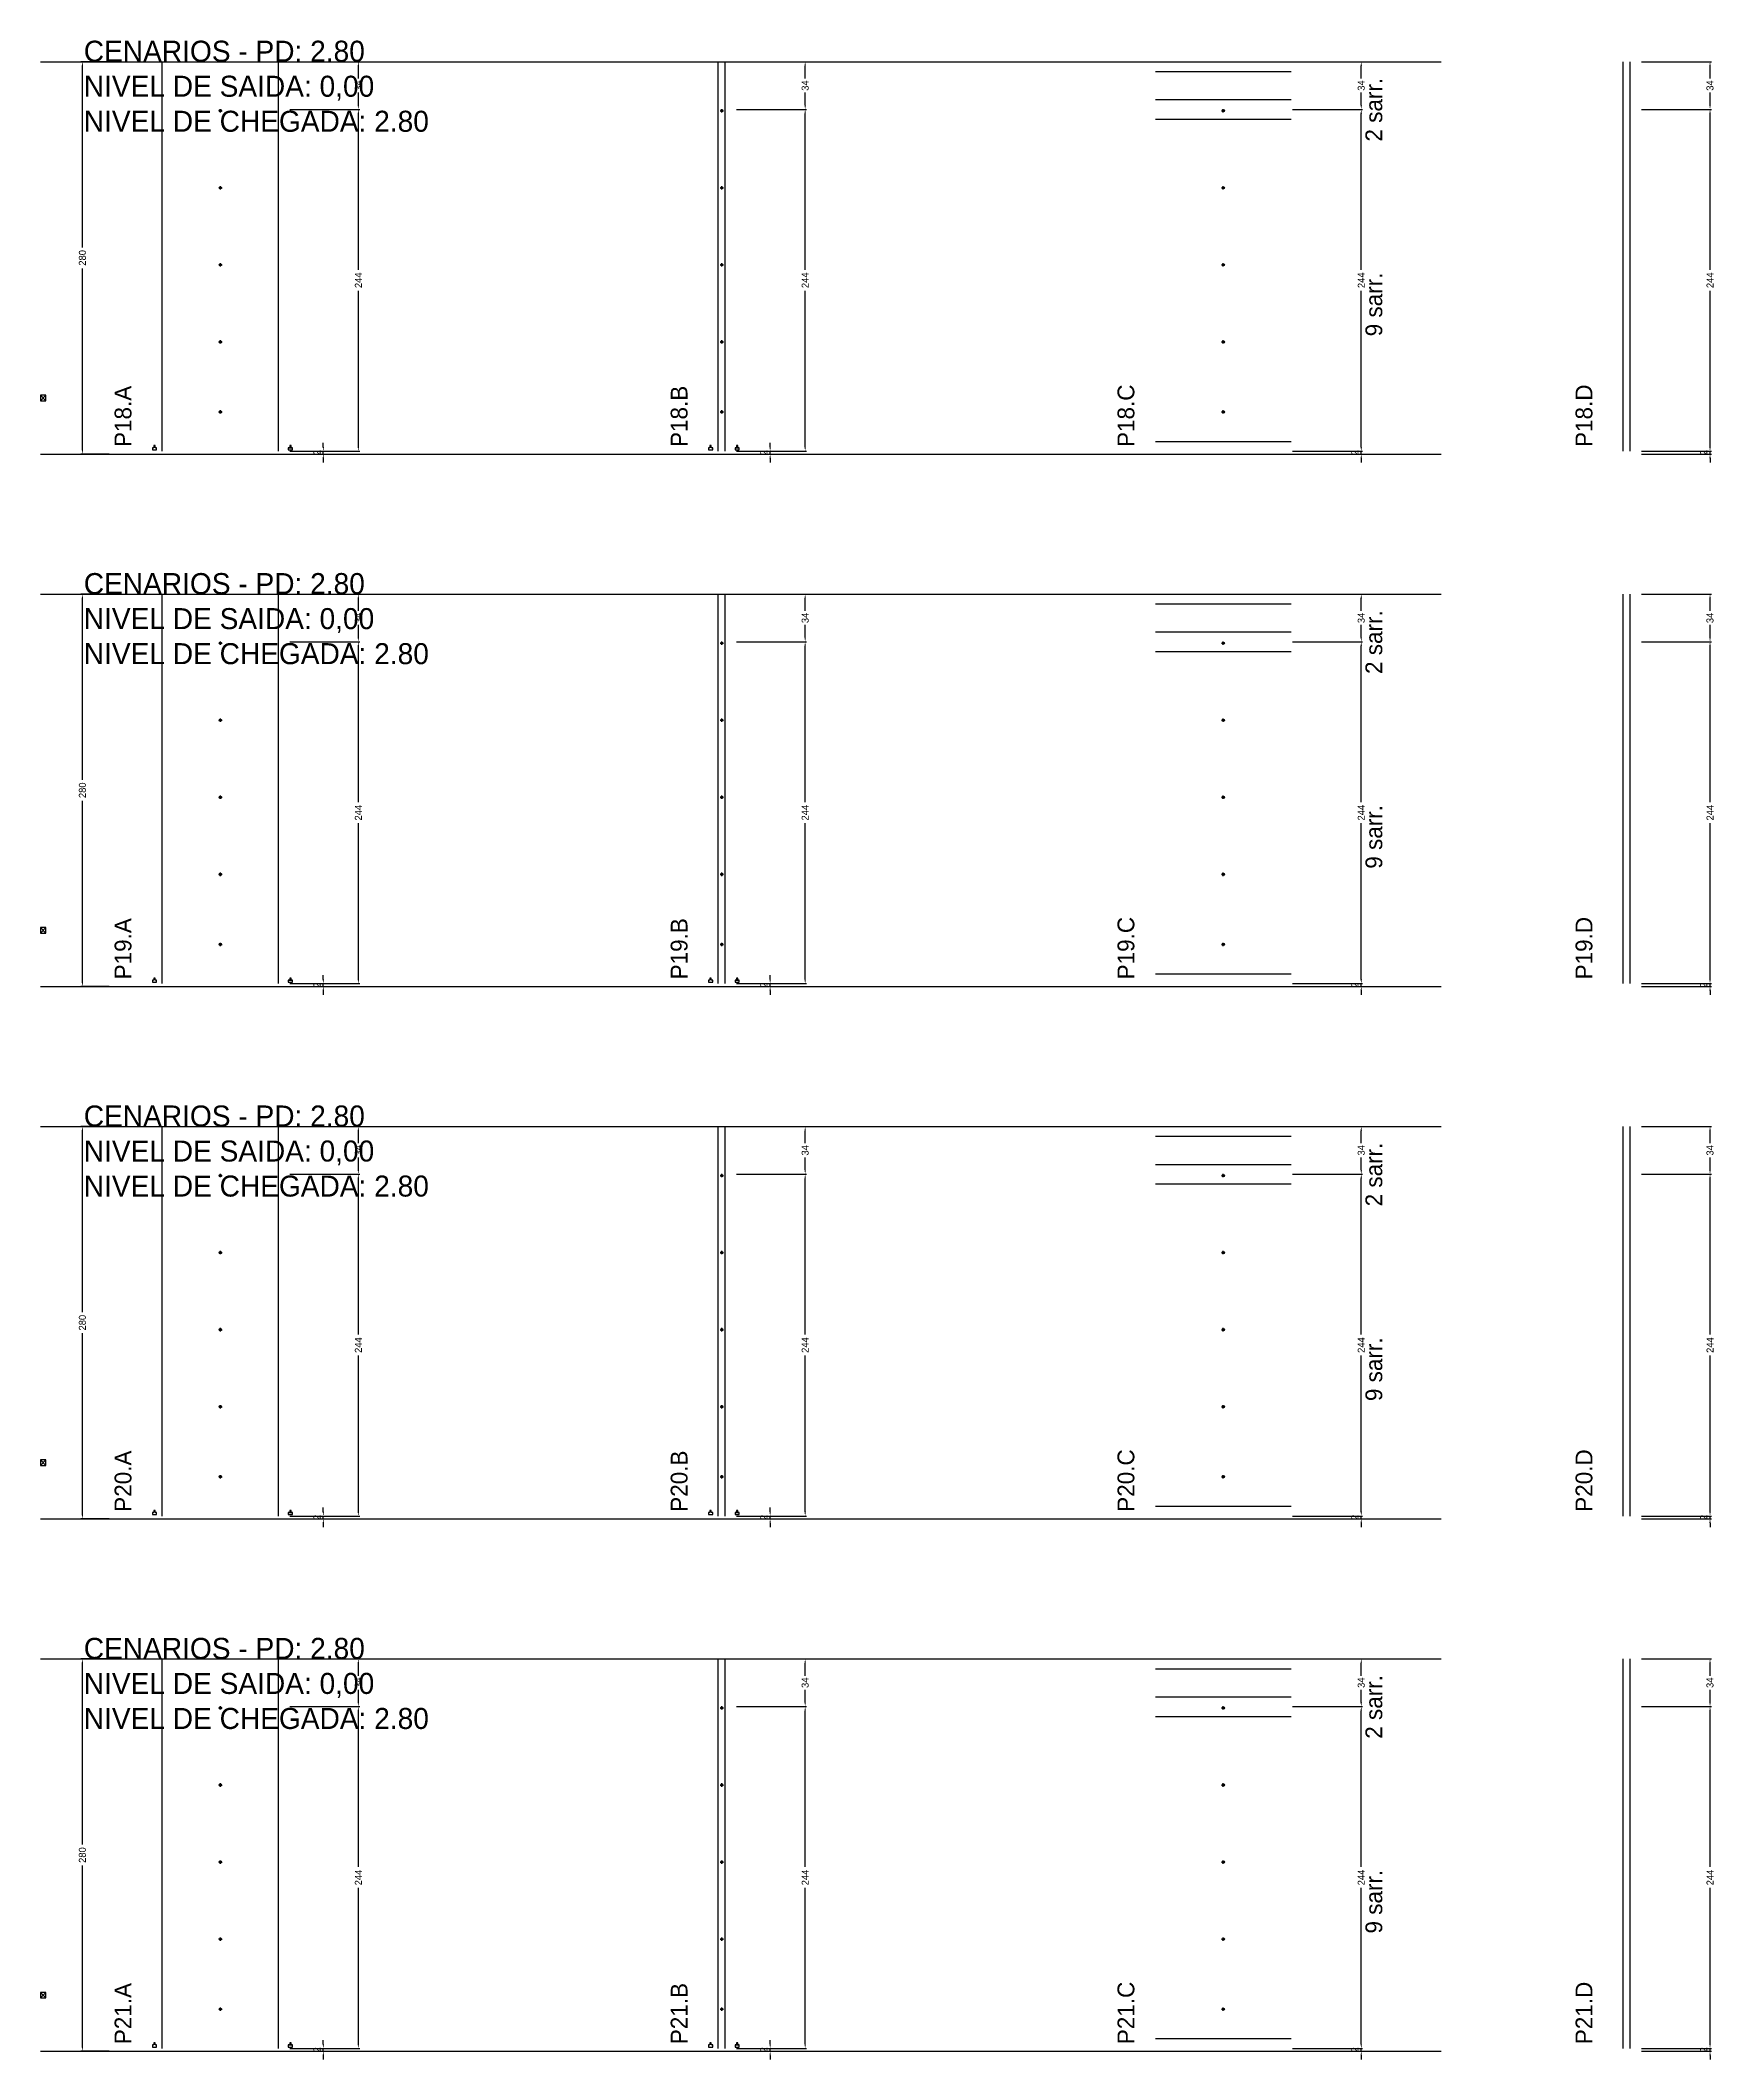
# Model space of a CAD drawing. Header units: centimetres. Extents: x -7000 to 4307, y -13306 to 295.
# Drawn here: x -7000 to -5805, y -7986 to -6545 of the extents above; entities that cross this region are included whole.
import ezdxf

# ---------------------------------------------------------------- set-up
doc = ezdxf.new("R2010")
doc.units = ezdxf.units.CM
doc.linetypes.add('DASHED', pattern=[2, -2])
for name, color, linetype in [('COTA', 241, 'Continuous'), ('COTAS FURACAO', 16, 'Continuous'), ('NOMENCLATURA', 7, 'Continuous'), ('Nível', 160, 'Continuous'), ('SARR_2.2x7', 40, 'Continuous')]:
    doc.layers.add(name, color=color, linetype=linetype)
doc.dimstyles.new('PAINEL-NOVA', dxfattribs={"dimtxt": 5, "dimasz": 3, "dimexe": 1, "dimexo": 1, "dimgap": 1, "dimtad": 1, "dimcen": 2.5, "dimazin": 3, "dimtfac": 1, "dimtmove": 0, "dimatfit": 3})

# ---------------------------------------------------------------- blocks, each defined once
blk = doc.blocks.new('_CLOSEDFILLED')
at = {"color": 0, "linetype": 'BYBLOCK'}
blk.add_solid([(-1, 0.16), (0, 0), (-1, -0.16)], dxfattribs=at)
blk = doc.blocks.new('*D579')
for p, q in [((-6951, -6560), (-6971, -6560)), ((-6970, -6692.5), (-6970, -6563)), ((-6970, -6837), (-6970, -6707.5)), ((-6951, -6840), (-6971, -6840))]:
    blk.add_line(p, q)
at = {"layer": 'Defpoints'}
for p in [(-6950, -6560), (-6970, -6840), (-6950, -6840)]:
    blk.add_point(p, dxfattribs=at)
at = {"layer": 'COTA', "xscale": 3, "yscale": 3}
for p, rotation in [((-6970, -6560), 90), ((-6970, -6840), 270)]:
    blk.add_blockref('_CLOSEDFILLED', p, dxfattribs=dict(at, rotation=rotation))
at = {"layer": 'COTA', "insert": (-6970, -6700), "char_height": 5, "attachment_point": 5, "rotation": 90}
blk.add_mtext('280', dxfattribs=at)
blk = doc.blocks.new('MULDURA')
at = {"layer": 'Paineis'}
for p, q in [((0, 0), (4, 4)), ((4, 0), (0, 4))]:
    blk.add_line(p, q, dxfattribs=at)
blk.add_lwpolyline([(0, 0), (4, 0), (4, 4), (0, 4)], close=True, dxfattribs=at)
blk = doc.blocks.new('*D581')
for p, q in [((-6822, -6594), (-6772, -6594)), ((-6773, -6708.5), (-6773, -6597)), ((-6773, -6835), (-6773, -6723.5)), ((-6822, -6838), (-6772, -6838))]:
    blk.add_line(p, q)
at = {"layer": 'Defpoints'}
for p in [(-6823, -6594), (-6823, -6838), (-6773, -6838)]:
    blk.add_point(p, dxfattribs=at)
at = {"layer": 'COTA', "xscale": 3, "yscale": 3}
for p, rotation in [((-6773, -6594), 90), ((-6773, -6838), 270)]:
    blk.add_blockref('_CLOSEDFILLED', p, dxfattribs=dict(at, rotation=rotation))
at = {"layer": 'COTA', "insert": (-6773, -6716), "char_height": 5, "attachment_point": 5, "rotation": 90}
blk.add_mtext('244', dxfattribs=at)
blk = doc.blocks.new('*D582')
for p, q in [((-6822, -6560), (-6772, -6560)), ((-6773, -6572), (-6773, -6563)), ((-6773, -6591), (-6773, -6582)), ((-6822, -6594), (-6772, -6594))]:
    blk.add_line(p, q)
at = {"layer": 'Defpoints'}
for p in [(-6823, -6560), (-6823, -6594), (-6773, -6594)]:
    blk.add_point(p, dxfattribs=at)
at = {"layer": 'COTA', "xscale": 3, "yscale": 3}
for p, rotation in [((-6773, -6560), 90), ((-6773, -6594), 270)]:
    blk.add_blockref('_CLOSEDFILLED', p, dxfattribs=dict(at, rotation=rotation))
at = {"layer": 'COTA', "insert": (-6773, -6577), "char_height": 5, "attachment_point": 5, "rotation": 90}
blk.add_mtext('34', dxfattribs=at)
blk = doc.blocks.new('SLIPTEE')
at = {"layer": 'Paineis'}
blk.add_lwpolyline([(0, 0), (3, 0), (3, 1.5), (2, 1.5), (2, 3), (1, 3), (1, 1.5), (0, 1.5)], close=True, dxfattribs=at)
blk = doc.blocks.new('SLIPTDD')
at = {"layer": 'Paineis'}
blk.add_line((0, 1.5), (3, 1.5), dxfattribs=at)
blk.add_lwpolyline([(0, 0), (3, 0), (3, 1.5), (2, 1.5), (2, 3), (1, 3), (1, 1.5), (0, 1.5)], close=True, dxfattribs=at)
blk = doc.blocks.new('furacao')
at = {"layer": 'COTAS FURACAO'}
for p, q in [((-1.2, 0), (1.2, 0)), ((0, -1.2), (0, 1.2))]:
    blk.add_line(p, q, dxfattribs=at)
blk.add_circle((0, 0), 0.8, dxfattribs=at)
blk = doc.blocks.new('*D584')
for p, q in [((-6503, -6594), (-6453, -6594)), ((-6454, -6708.5), (-6454, -6597)), ((-6454, -6835), (-6454, -6723.5)), ((-6503, -6838), (-6453, -6838))]:
    blk.add_line(p, q)
at = {"layer": 'Defpoints'}
for p in [(-6504, -6594), (-6504, -6838), (-6454, -6838)]:
    blk.add_point(p, dxfattribs=at)
at = {"layer": 'COTA', "xscale": 3, "yscale": 3}
for p, rotation in [((-6454, -6594), 90), ((-6454, -6838), 270)]:
    blk.add_blockref('_CLOSEDFILLED', p, dxfattribs=dict(at, rotation=rotation))
at = {"layer": 'COTA', "insert": (-6454, -6716), "char_height": 5, "attachment_point": 5, "rotation": 90}
blk.add_mtext('244', dxfattribs=at)
blk = doc.blocks.new('*D585')
for p, q in [((-6503, -6560), (-6453, -6560)), ((-6454, -6572), (-6454, -6563)), ((-6454, -6591), (-6454, -6582)), ((-6503, -6594), (-6453, -6594))]:
    blk.add_line(p, q)
at = {"layer": 'Defpoints'}
for p in [(-6504, -6560), (-6504, -6594), (-6454, -6594)]:
    blk.add_point(p, dxfattribs=at)
at = {"layer": 'COTA', "xscale": 3, "yscale": 3}
for p, rotation in [((-6454, -6560), 90), ((-6454, -6594), 270)]:
    blk.add_blockref('_CLOSEDFILLED', p, dxfattribs=dict(at, rotation=rotation))
at = {"layer": 'COTA', "insert": (-6454, -6577), "char_height": 5, "attachment_point": 5, "rotation": 90}
blk.add_mtext('34', dxfattribs=at)
blk = doc.blocks.new('*D587')
for p, q in [((-6106, -6594), (-6056, -6594)), ((-6057, -6708.5), (-6057, -6597)), ((-6057, -6835), (-6057, -6723.5)), ((-6106, -6838), (-6056, -6838))]:
    blk.add_line(p, q)
at = {"layer": 'Defpoints'}
for p in [(-6107, -6594), (-6107, -6838), (-6057, -6838)]:
    blk.add_point(p, dxfattribs=at)
at = {"layer": 'COTA', "xscale": 3, "yscale": 3}
for p, rotation in [((-6057, -6594), 90), ((-6057, -6838), 270)]:
    blk.add_blockref('_CLOSEDFILLED', p, dxfattribs=dict(at, rotation=rotation))
at = {"layer": 'COTA', "insert": (-6057, -6716), "char_height": 5, "attachment_point": 5, "rotation": 90}
blk.add_mtext('244', dxfattribs=at)
blk = doc.blocks.new('*D588')
for p, q in [((-6106, -6560), (-6056, -6560)), ((-6057, -6572), (-6057, -6563)), ((-6057, -6591), (-6057, -6582)), ((-6106, -6594), (-6056, -6594))]:
    blk.add_line(p, q)
at = {"layer": 'Defpoints'}
for p in [(-6107, -6560), (-6107, -6594), (-6057, -6594)]:
    blk.add_point(p, dxfattribs=at)
at = {"layer": 'COTA', "xscale": 3, "yscale": 3}
for p, rotation in [((-6057, -6560), 90), ((-6057, -6594), 270)]:
    blk.add_blockref('_CLOSEDFILLED', p, dxfattribs=dict(at, rotation=rotation))
at = {"layer": 'COTA', "insert": (-6057, -6577), "char_height": 5, "attachment_point": 5, "rotation": 90}
blk.add_mtext('34', dxfattribs=at)
blk = doc.blocks.new('*D590')
for p, q in [((-5857, -6594), (-5807, -6594)), ((-5808, -6708.5), (-5808, -6597)), ((-5808, -6835), (-5808, -6723.5)), ((-5857, -6838), (-5807, -6838))]:
    blk.add_line(p, q)
at = {"layer": 'Defpoints'}
for p in [(-5858, -6594), (-5858, -6838), (-5808, -6838)]:
    blk.add_point(p, dxfattribs=at)
at = {"layer": 'COTA', "xscale": 3, "yscale": 3}
for p, rotation in [((-5808, -6594), 90), ((-5808, -6838), 270)]:
    blk.add_blockref('_CLOSEDFILLED', p, dxfattribs=dict(at, rotation=rotation))
at = {"layer": 'COTA', "insert": (-5808, -6716), "char_height": 5, "attachment_point": 5, "rotation": 90}
blk.add_mtext('244', dxfattribs=at)
blk = doc.blocks.new('*D591')
for p, q in [((-5857, -6560), (-5807, -6560)), ((-5808, -6572), (-5808, -6563)), ((-5808, -6591), (-5808, -6582)), ((-5857, -6594), (-5807, -6594))]:
    blk.add_line(p, q)
at = {"layer": 'Defpoints'}
for p in [(-5858, -6560), (-5858, -6594), (-5808, -6594)]:
    blk.add_point(p, dxfattribs=at)
at = {"layer": 'COTA', "xscale": 3, "yscale": 3}
for p, rotation in [((-5808, -6560), 90), ((-5808, -6594), 270)]:
    blk.add_blockref('_CLOSEDFILLED', p, dxfattribs=dict(at, rotation=rotation))
at = {"layer": 'COTA', "insert": (-5808, -6577), "char_height": 5, "attachment_point": 5, "rotation": 90}
blk.add_mtext('34', dxfattribs=at)
blk = doc.blocks.new('*D613')
for p, q in [((-6951, -6940), (-6971, -6940)), ((-6970, -7072.5), (-6970, -6943)), ((-6970, -7217), (-6970, -7087.5)), ((-6951, -7220), (-6971, -7220))]:
    blk.add_line(p, q)
at = {"layer": 'Defpoints'}
for p in [(-6950, -6940), (-6970, -7220), (-6950, -7220)]:
    blk.add_point(p, dxfattribs=at)
at = {"layer": 'COTA', "xscale": 3, "yscale": 3}
for p, rotation in [((-6970, -6940), 90), ((-6970, -7220), 270)]:
    blk.add_blockref('_CLOSEDFILLED', p, dxfattribs=dict(at, rotation=rotation))
at = {"layer": 'COTA', "insert": (-6970, -7080), "char_height": 5, "attachment_point": 5, "rotation": 90}
blk.add_mtext('280', dxfattribs=at)
blk = doc.blocks.new('*D615')
for p, q in [((-6822, -6974), (-6772, -6974)), ((-6773, -7088.5), (-6773, -6977)), ((-6773, -7215), (-6773, -7103.5)), ((-6822, -7218), (-6772, -7218))]:
    blk.add_line(p, q)
at = {"layer": 'Defpoints'}
for p in [(-6823, -6974), (-6823, -7218), (-6773, -7218)]:
    blk.add_point(p, dxfattribs=at)
at = {"layer": 'COTA', "xscale": 3, "yscale": 3}
for p, rotation in [((-6773, -6974), 90), ((-6773, -7218), 270)]:
    blk.add_blockref('_CLOSEDFILLED', p, dxfattribs=dict(at, rotation=rotation))
at = {"layer": 'COTA', "insert": (-6773, -7096), "char_height": 5, "attachment_point": 5, "rotation": 90}
blk.add_mtext('244', dxfattribs=at)
blk = doc.blocks.new('*D616')
for p, q in [((-6822, -6940), (-6772, -6940)), ((-6773, -6952), (-6773, -6943)), ((-6822, -6974), (-6772, -6974)), ((-6773, -6971), (-6773, -6962))]:
    blk.add_line(p, q)
at = {"layer": 'Defpoints'}
for p in [(-6823, -6940), (-6823, -6974), (-6773, -6974)]:
    blk.add_point(p, dxfattribs=at)
at = {"layer": 'COTA', "xscale": 3, "yscale": 3}
for p, rotation in [((-6773, -6940), 90), ((-6773, -6974), 270)]:
    blk.add_blockref('_CLOSEDFILLED', p, dxfattribs=dict(at, rotation=rotation))
at = {"layer": 'COTA', "insert": (-6773, -6957), "char_height": 5, "attachment_point": 5, "rotation": 90}
blk.add_mtext('34', dxfattribs=at)
blk = doc.blocks.new('*D618')
for p, q in [((-6503, -6974), (-6453, -6974)), ((-6454, -7088.5), (-6454, -6977)), ((-6454, -7215), (-6454, -7103.5)), ((-6503, -7218), (-6453, -7218))]:
    blk.add_line(p, q)
at = {"layer": 'Defpoints'}
for p in [(-6504, -6974), (-6504, -7218), (-6454, -7218)]:
    blk.add_point(p, dxfattribs=at)
at = {"layer": 'COTA', "xscale": 3, "yscale": 3}
for p, rotation in [((-6454, -6974), 90), ((-6454, -7218), 270)]:
    blk.add_blockref('_CLOSEDFILLED', p, dxfattribs=dict(at, rotation=rotation))
at = {"layer": 'COTA', "insert": (-6454, -7096), "char_height": 5, "attachment_point": 5, "rotation": 90}
blk.add_mtext('244', dxfattribs=at)
blk = doc.blocks.new('*D619')
for p, q in [((-6503, -6940), (-6453, -6940)), ((-6454, -6952), (-6454, -6943)), ((-6503, -6974), (-6453, -6974)), ((-6454, -6971), (-6454, -6962))]:
    blk.add_line(p, q)
at = {"layer": 'Defpoints'}
for p in [(-6504, -6940), (-6504, -6974), (-6454, -6974)]:
    blk.add_point(p, dxfattribs=at)
at = {"layer": 'COTA', "xscale": 3, "yscale": 3}
for p, rotation in [((-6454, -6940), 90), ((-6454, -6974), 270)]:
    blk.add_blockref('_CLOSEDFILLED', p, dxfattribs=dict(at, rotation=rotation))
at = {"layer": 'COTA', "insert": (-6454, -6957), "char_height": 5, "attachment_point": 5, "rotation": 90}
blk.add_mtext('34', dxfattribs=at)
blk = doc.blocks.new('*D621')
for p, q in [((-6106, -6974), (-6056, -6974)), ((-6057, -7088.5), (-6057, -6977)), ((-6057, -7215), (-6057, -7103.5)), ((-6106, -7218), (-6056, -7218))]:
    blk.add_line(p, q)
at = {"layer": 'Defpoints'}
for p in [(-6107, -6974), (-6107, -7218), (-6057, -7218)]:
    blk.add_point(p, dxfattribs=at)
at = {"layer": 'COTA', "xscale": 3, "yscale": 3}
for p, rotation in [((-6057, -6974), 90), ((-6057, -7218), 270)]:
    blk.add_blockref('_CLOSEDFILLED', p, dxfattribs=dict(at, rotation=rotation))
at = {"layer": 'COTA', "insert": (-6057, -7096), "char_height": 5, "attachment_point": 5, "rotation": 90}
blk.add_mtext('244', dxfattribs=at)
blk = doc.blocks.new('*D622')
for p, q in [((-6106, -6940), (-6056, -6940)), ((-6057, -6952), (-6057, -6943)), ((-6106, -6974), (-6056, -6974)), ((-6057, -6971), (-6057, -6962))]:
    blk.add_line(p, q)
at = {"layer": 'Defpoints'}
for p in [(-6107, -6940), (-6107, -6974), (-6057, -6974)]:
    blk.add_point(p, dxfattribs=at)
at = {"layer": 'COTA', "xscale": 3, "yscale": 3}
for p, rotation in [((-6057, -6940), 90), ((-6057, -6974), 270)]:
    blk.add_blockref('_CLOSEDFILLED', p, dxfattribs=dict(at, rotation=rotation))
at = {"layer": 'COTA', "insert": (-6057, -6957), "char_height": 5, "attachment_point": 5, "rotation": 90}
blk.add_mtext('34', dxfattribs=at)
blk = doc.blocks.new('*D624')
for p, q in [((-5857, -6974), (-5807, -6974)), ((-5808, -7088.5), (-5808, -6977)), ((-5808, -7215), (-5808, -7103.5)), ((-5857, -7218), (-5807, -7218))]:
    blk.add_line(p, q)
at = {"layer": 'Defpoints'}
for p in [(-5858, -6974), (-5858, -7218), (-5808, -7218)]:
    blk.add_point(p, dxfattribs=at)
at = {"layer": 'COTA', "xscale": 3, "yscale": 3}
for p, rotation in [((-5808, -6974), 90), ((-5808, -7218), 270)]:
    blk.add_blockref('_CLOSEDFILLED', p, dxfattribs=dict(at, rotation=rotation))
at = {"layer": 'COTA', "insert": (-5808, -7096), "char_height": 5, "attachment_point": 5, "rotation": 90}
blk.add_mtext('244', dxfattribs=at)
blk = doc.blocks.new('*D625')
for p, q in [((-5857, -6940), (-5807, -6940)), ((-5808, -6952), (-5808, -6943)), ((-5857, -6974), (-5807, -6974)), ((-5808, -6971), (-5808, -6962))]:
    blk.add_line(p, q)
at = {"layer": 'Defpoints'}
for p in [(-5858, -6940), (-5858, -6974), (-5808, -6974)]:
    blk.add_point(p, dxfattribs=at)
at = {"layer": 'COTA', "xscale": 3, "yscale": 3}
for p, rotation in [((-5808, -6940), 90), ((-5808, -6974), 270)]:
    blk.add_blockref('_CLOSEDFILLED', p, dxfattribs=dict(at, rotation=rotation))
at = {"layer": 'COTA', "insert": (-5808, -6957), "char_height": 5, "attachment_point": 5, "rotation": 90}
blk.add_mtext('34', dxfattribs=at)
blk = doc.blocks.new('*D647')
for p, q in [((-6951, -7320), (-6971, -7320)), ((-6970, -7452.5), (-6970, -7323)), ((-6970, -7597), (-6970, -7467.5)), ((-6951, -7600), (-6971, -7600))]:
    blk.add_line(p, q)
at = {"layer": 'Defpoints'}
for p in [(-6950, -7320), (-6970, -7600), (-6950, -7600)]:
    blk.add_point(p, dxfattribs=at)
at = {"layer": 'COTA', "xscale": 3, "yscale": 3}
for p, rotation in [((-6970, -7320), 90), ((-6970, -7600), 270)]:
    blk.add_blockref('_CLOSEDFILLED', p, dxfattribs=dict(at, rotation=rotation))
at = {"layer": 'COTA', "insert": (-6970, -7460), "char_height": 5, "attachment_point": 5, "rotation": 90}
blk.add_mtext('280', dxfattribs=at)
blk = doc.blocks.new('*D649')
for p, q in [((-6822, -7354), (-6772, -7354)), ((-6773, -7468.5), (-6773, -7357)), ((-6773, -7595), (-6773, -7483.5)), ((-6822, -7598), (-6772, -7598))]:
    blk.add_line(p, q)
at = {"layer": 'Defpoints'}
for p in [(-6823, -7354), (-6823, -7598), (-6773, -7598)]:
    blk.add_point(p, dxfattribs=at)
at = {"layer": 'COTA', "xscale": 3, "yscale": 3}
for p, rotation in [((-6773, -7354), 90), ((-6773, -7598), 270)]:
    blk.add_blockref('_CLOSEDFILLED', p, dxfattribs=dict(at, rotation=rotation))
at = {"layer": 'COTA', "insert": (-6773, -7476), "char_height": 5, "attachment_point": 5, "rotation": 90}
blk.add_mtext('244', dxfattribs=at)
blk = doc.blocks.new('*D650')
for p, q in [((-6822, -7320), (-6772, -7320)), ((-6773, -7332), (-6773, -7323)), ((-6773, -7351), (-6773, -7342)), ((-6822, -7354), (-6772, -7354))]:
    blk.add_line(p, q)
at = {"layer": 'Defpoints'}
for p in [(-6823, -7320), (-6823, -7354), (-6773, -7354)]:
    blk.add_point(p, dxfattribs=at)
at = {"layer": 'COTA', "xscale": 3, "yscale": 3}
for p, rotation in [((-6773, -7320), 90), ((-6773, -7354), 270)]:
    blk.add_blockref('_CLOSEDFILLED', p, dxfattribs=dict(at, rotation=rotation))
at = {"layer": 'COTA', "insert": (-6773, -7337), "char_height": 5, "attachment_point": 5, "rotation": 90}
blk.add_mtext('34', dxfattribs=at)
blk = doc.blocks.new('*D652')
for p, q in [((-6503, -7354), (-6453, -7354)), ((-6454, -7468.5), (-6454, -7357)), ((-6454, -7595), (-6454, -7483.5)), ((-6503, -7598), (-6453, -7598))]:
    blk.add_line(p, q)
at = {"layer": 'Defpoints'}
for p in [(-6504, -7354), (-6504, -7598), (-6454, -7598)]:
    blk.add_point(p, dxfattribs=at)
at = {"layer": 'COTA', "xscale": 3, "yscale": 3}
for p, rotation in [((-6454, -7354), 90), ((-6454, -7598), 270)]:
    blk.add_blockref('_CLOSEDFILLED', p, dxfattribs=dict(at, rotation=rotation))
at = {"layer": 'COTA', "insert": (-6454, -7476), "char_height": 5, "attachment_point": 5, "rotation": 90}
blk.add_mtext('244', dxfattribs=at)
blk = doc.blocks.new('*D653')
for p, q in [((-6503, -7320), (-6453, -7320)), ((-6454, -7332), (-6454, -7323)), ((-6454, -7351), (-6454, -7342)), ((-6503, -7354), (-6453, -7354))]:
    blk.add_line(p, q)
at = {"layer": 'Defpoints'}
for p in [(-6504, -7320), (-6504, -7354), (-6454, -7354)]:
    blk.add_point(p, dxfattribs=at)
at = {"layer": 'COTA', "xscale": 3, "yscale": 3}
for p, rotation in [((-6454, -7320), 90), ((-6454, -7354), 270)]:
    blk.add_blockref('_CLOSEDFILLED', p, dxfattribs=dict(at, rotation=rotation))
at = {"layer": 'COTA', "insert": (-6454, -7337), "char_height": 5, "attachment_point": 5, "rotation": 90}
blk.add_mtext('34', dxfattribs=at)
blk = doc.blocks.new('*D655')
for p, q in [((-6106, -7354), (-6056, -7354)), ((-6057, -7468.5), (-6057, -7357)), ((-6057, -7595), (-6057, -7483.5)), ((-6106, -7598), (-6056, -7598))]:
    blk.add_line(p, q)
at = {"layer": 'Defpoints'}
for p in [(-6107, -7354), (-6107, -7598), (-6057, -7598)]:
    blk.add_point(p, dxfattribs=at)
at = {"layer": 'COTA', "xscale": 3, "yscale": 3}
for p, rotation in [((-6057, -7354), 90), ((-6057, -7598), 270)]:
    blk.add_blockref('_CLOSEDFILLED', p, dxfattribs=dict(at, rotation=rotation))
at = {"layer": 'COTA', "insert": (-6057, -7476), "char_height": 5, "attachment_point": 5, "rotation": 90}
blk.add_mtext('244', dxfattribs=at)
blk = doc.blocks.new('*D656')
for p, q in [((-6106, -7320), (-6056, -7320)), ((-6057, -7332), (-6057, -7323)), ((-6057, -7351), (-6057, -7342)), ((-6106, -7354), (-6056, -7354))]:
    blk.add_line(p, q)
at = {"layer": 'Defpoints'}
for p in [(-6107, -7320), (-6107, -7354), (-6057, -7354)]:
    blk.add_point(p, dxfattribs=at)
at = {"layer": 'COTA', "xscale": 3, "yscale": 3}
for p, rotation in [((-6057, -7320), 90), ((-6057, -7354), 270)]:
    blk.add_blockref('_CLOSEDFILLED', p, dxfattribs=dict(at, rotation=rotation))
at = {"layer": 'COTA', "insert": (-6057, -7337), "char_height": 5, "attachment_point": 5, "rotation": 90}
blk.add_mtext('34', dxfattribs=at)
blk = doc.blocks.new('*D658')
for p, q in [((-5857, -7354), (-5807, -7354)), ((-5808, -7468.5), (-5808, -7357)), ((-5808, -7595), (-5808, -7483.5)), ((-5857, -7598), (-5807, -7598))]:
    blk.add_line(p, q)
at = {"layer": 'Defpoints'}
for p in [(-5858, -7354), (-5858, -7598), (-5808, -7598)]:
    blk.add_point(p, dxfattribs=at)
at = {"layer": 'COTA', "xscale": 3, "yscale": 3}
for p, rotation in [((-5808, -7354), 90), ((-5808, -7598), 270)]:
    blk.add_blockref('_CLOSEDFILLED', p, dxfattribs=dict(at, rotation=rotation))
at = {"layer": 'COTA', "insert": (-5808, -7476), "char_height": 5, "attachment_point": 5, "rotation": 90}
blk.add_mtext('244', dxfattribs=at)
blk = doc.blocks.new('*D659')
for p, q in [((-5857, -7320), (-5807, -7320)), ((-5808, -7332), (-5808, -7323)), ((-5808, -7351), (-5808, -7342)), ((-5857, -7354), (-5807, -7354))]:
    blk.add_line(p, q)
at = {"layer": 'Defpoints'}
for p in [(-5858, -7320), (-5858, -7354), (-5808, -7354)]:
    blk.add_point(p, dxfattribs=at)
at = {"layer": 'COTA', "xscale": 3, "yscale": 3}
for p, rotation in [((-5808, -7320), 90), ((-5808, -7354), 270)]:
    blk.add_blockref('_CLOSEDFILLED', p, dxfattribs=dict(at, rotation=rotation))
at = {"layer": 'COTA', "insert": (-5808, -7337), "char_height": 5, "attachment_point": 5, "rotation": 90}
blk.add_mtext('34', dxfattribs=at)
blk = doc.blocks.new('*D681')
for p, q in [((-6951, -7700), (-6971, -7700)), ((-6970, -7832.5), (-6970, -7703)), ((-6970, -7977), (-6970, -7847.5)), ((-6951, -7980), (-6971, -7980))]:
    blk.add_line(p, q)
at = {"layer": 'Defpoints'}
for p in [(-6950, -7700), (-6970, -7980), (-6950, -7980)]:
    blk.add_point(p, dxfattribs=at)
at = {"layer": 'COTA', "xscale": 3, "yscale": 3}
for p, rotation in [((-6970, -7700), 90), ((-6970, -7980), 270)]:
    blk.add_blockref('_CLOSEDFILLED', p, dxfattribs=dict(at, rotation=rotation))
at = {"layer": 'COTA', "insert": (-6970, -7840), "char_height": 5, "attachment_point": 5, "rotation": 90}
blk.add_mtext('280', dxfattribs=at)
blk = doc.blocks.new('*D683')
for p, q in [((-6822, -7734), (-6772, -7734)), ((-6773, -7848.5), (-6773, -7737)), ((-6773, -7975), (-6773, -7863.5)), ((-6822, -7978), (-6772, -7978))]:
    blk.add_line(p, q)
at = {"layer": 'Defpoints'}
for p in [(-6823, -7734), (-6823, -7978), (-6773, -7978)]:
    blk.add_point(p, dxfattribs=at)
at = {"layer": 'COTA', "xscale": 3, "yscale": 3}
for p, rotation in [((-6773, -7734), 90), ((-6773, -7978), 270)]:
    blk.add_blockref('_CLOSEDFILLED', p, dxfattribs=dict(at, rotation=rotation))
at = {"layer": 'COTA', "insert": (-6773, -7856), "char_height": 5, "attachment_point": 5, "rotation": 90}
blk.add_mtext('244', dxfattribs=at)
blk = doc.blocks.new('*D684')
for p, q in [((-6822, -7700), (-6772, -7700)), ((-6773, -7712), (-6773, -7703)), ((-6773, -7731), (-6773, -7722)), ((-6822, -7734), (-6772, -7734))]:
    blk.add_line(p, q)
at = {"layer": 'Defpoints'}
for p in [(-6823, -7700), (-6823, -7734), (-6773, -7734)]:
    blk.add_point(p, dxfattribs=at)
at = {"layer": 'COTA', "xscale": 3, "yscale": 3}
for p, rotation in [((-6773, -7700), 90), ((-6773, -7734), 270)]:
    blk.add_blockref('_CLOSEDFILLED', p, dxfattribs=dict(at, rotation=rotation))
at = {"layer": 'COTA', "insert": (-6773, -7717), "char_height": 5, "attachment_point": 5, "rotation": 90}
blk.add_mtext('34', dxfattribs=at)
blk = doc.blocks.new('*D686')
for p, q in [((-6503, -7734), (-6453, -7734)), ((-6454, -7848.5), (-6454, -7737)), ((-6454, -7975), (-6454, -7863.5)), ((-6503, -7978), (-6453, -7978))]:
    blk.add_line(p, q)
at = {"layer": 'Defpoints'}
for p in [(-6504, -7734), (-6504, -7978), (-6454, -7978)]:
    blk.add_point(p, dxfattribs=at)
at = {"layer": 'COTA', "xscale": 3, "yscale": 3}
for p, rotation in [((-6454, -7734), 90), ((-6454, -7978), 270)]:
    blk.add_blockref('_CLOSEDFILLED', p, dxfattribs=dict(at, rotation=rotation))
at = {"layer": 'COTA', "insert": (-6454, -7856), "char_height": 5, "attachment_point": 5, "rotation": 90}
blk.add_mtext('244', dxfattribs=at)
blk = doc.blocks.new('*D687')
for p, q in [((-6503, -7700), (-6453, -7700)), ((-6454, -7712), (-6454, -7703)), ((-6454, -7731), (-6454, -7722)), ((-6503, -7734), (-6453, -7734))]:
    blk.add_line(p, q)
at = {"layer": 'Defpoints'}
for p in [(-6504, -7700), (-6504, -7734), (-6454, -7734)]:
    blk.add_point(p, dxfattribs=at)
at = {"layer": 'COTA', "xscale": 3, "yscale": 3}
for p, rotation in [((-6454, -7700), 90), ((-6454, -7734), 270)]:
    blk.add_blockref('_CLOSEDFILLED', p, dxfattribs=dict(at, rotation=rotation))
at = {"layer": 'COTA', "insert": (-6454, -7717), "char_height": 5, "attachment_point": 5, "rotation": 90}
blk.add_mtext('34', dxfattribs=at)
blk = doc.blocks.new('*D689')
for p, q in [((-6106, -7734), (-6056, -7734)), ((-6057, -7848.5), (-6057, -7737)), ((-6057, -7975), (-6057, -7863.5)), ((-6106, -7978), (-6056, -7978))]:
    blk.add_line(p, q)
at = {"layer": 'Defpoints'}
for p in [(-6107, -7734), (-6107, -7978), (-6057, -7978)]:
    blk.add_point(p, dxfattribs=at)
at = {"layer": 'COTA', "xscale": 3, "yscale": 3}
for p, rotation in [((-6057, -7734), 90), ((-6057, -7978), 270)]:
    blk.add_blockref('_CLOSEDFILLED', p, dxfattribs=dict(at, rotation=rotation))
at = {"layer": 'COTA', "insert": (-6057, -7856), "char_height": 5, "attachment_point": 5, "rotation": 90}
blk.add_mtext('244', dxfattribs=at)
blk = doc.blocks.new('*D690')
for p, q in [((-6106, -7700), (-6056, -7700)), ((-6057, -7712), (-6057, -7703)), ((-6057, -7731), (-6057, -7722)), ((-6106, -7734), (-6056, -7734))]:
    blk.add_line(p, q)
at = {"layer": 'Defpoints'}
for p in [(-6107, -7700), (-6107, -7734), (-6057, -7734)]:
    blk.add_point(p, dxfattribs=at)
at = {"layer": 'COTA', "xscale": 3, "yscale": 3}
for p, rotation in [((-6057, -7700), 90), ((-6057, -7734), 270)]:
    blk.add_blockref('_CLOSEDFILLED', p, dxfattribs=dict(at, rotation=rotation))
at = {"layer": 'COTA', "insert": (-6057, -7717), "char_height": 5, "attachment_point": 5, "rotation": 90}
blk.add_mtext('34', dxfattribs=at)
blk = doc.blocks.new('*D692')
for p, q in [((-5857, -7734), (-5807, -7734)), ((-5808, -7848.5), (-5808, -7737)), ((-5808, -7975), (-5808, -7863.5)), ((-5857, -7978), (-5807, -7978))]:
    blk.add_line(p, q)
at = {"layer": 'Defpoints'}
for p in [(-5858, -7734), (-5858, -7978), (-5808, -7978)]:
    blk.add_point(p, dxfattribs=at)
at = {"layer": 'COTA', "xscale": 3, "yscale": 3}
for p, rotation in [((-5808, -7734), 90), ((-5808, -7978), 270)]:
    blk.add_blockref('_CLOSEDFILLED', p, dxfattribs=dict(at, rotation=rotation))
at = {"layer": 'COTA', "insert": (-5808, -7856), "char_height": 5, "attachment_point": 5, "rotation": 90}
blk.add_mtext('244', dxfattribs=at)
blk = doc.blocks.new('*D693')
for p, q in [((-5857, -7700), (-5807, -7700)), ((-5808, -7712), (-5808, -7703)), ((-5808, -7731), (-5808, -7722)), ((-5857, -7734), (-5807, -7734))]:
    blk.add_line(p, q)
at = {"layer": 'Defpoints'}
for p in [(-5858, -7700), (-5858, -7734), (-5808, -7734)]:
    blk.add_point(p, dxfattribs=at)
at = {"layer": 'COTA', "xscale": 3, "yscale": 3}
for p, rotation in [((-5808, -7700), 90), ((-5808, -7734), 270)]:
    blk.add_blockref('_CLOSEDFILLED', p, dxfattribs=dict(at, rotation=rotation))
at = {"layer": 'COTA', "insert": (-5808, -7717), "char_height": 5, "attachment_point": 5, "rotation": 90}
blk.add_mtext('34', dxfattribs=at)

msp = doc.modelspace()

# ---------------------------------------------------------------- linework, layer by layer
at = {"layer": 'Nível', "linetype": 'DASHED'}
for points in [[(-7000, -6560), (-6000, -6560)], [(-7000, -6840), (-6000, -6840)], [(-7000, -6940), (-6000, -6940)], [(-7000, -7220), (-6000, -7220)], [(-7000, -7320), (-6000, -7320)], [(-7000, -7600), (-6000, -7600)], [(-7000, -7700), (-6000, -7700)], [(-7000, -7980), (-6000, -7980)]]:
    msp.add_lwpolyline(points, dxfattribs=at)
at = {"layer": 'SARR_2.2x7'}
for points in [[(-6913, -6594), (-6913, -6560)], [(-6830, -6594), (-6830, -6560)], [(-6516, -6594), (-6516, -6560)], [(-6511, -6594), (-6511, -6560)], [(-6204, -6567), (-6107, -6567)], [(-5870, -6594), (-5870, -6560)], [(-5865, -6594), (-5865, -6560)], [(-6204, -6587), (-6107, -6587)], [(-6204, -6601), (-6107, -6601)], [(-6204, -6831), (-6107, -6831)], [(-6913, -6974), (-6913, -6940)], [(-6830, -6974), (-6830, -6940)], [(-6516, -6974), (-6516, -6940)], [(-6511, -6974), (-6511, -6940)], [(-5870, -6974), (-5870, -6940)], [(-5865, -6974), (-5865, -6940)], [(-6204, -6947), (-6107, -6947)], [(-6204, -6967), (-6107, -6967)], [(-6204, -6981), (-6107, -6981)], [(-6204, -7211), (-6107, -7211)], [(-6913, -7354), (-6913, -7320)], [(-6830, -7354), (-6830, -7320)], [(-6516, -7354), (-6516, -7320)], [(-6511, -7354), (-6511, -7320)], [(-5870, -7354), (-5870, -7320)], [(-5865, -7354), (-5865, -7320)], [(-6204, -7327), (-6107, -7327)], [(-6204, -7347), (-6107, -7347)], [(-6204, -7361), (-6107, -7361)], [(-6204, -7591), (-6107, -7591)], [(-6913, -7734), (-6913, -7700)], [(-6830, -7734), (-6830, -7700)], [(-6516, -7734), (-6516, -7700)], [(-6511, -7734), (-6511, -7700)], [(-6204, -7707), (-6107, -7707)], [(-5870, -7734), (-5870, -7700)], [(-5865, -7734), (-5865, -7700)], [(-6204, -7727), (-6107, -7727)], [(-6204, -7741), (-6107, -7741)], [(-6204, -7971), (-6107, -7971)]]:
    msp.add_lwpolyline(points, dxfattribs=at)
at = {"layer": 'SARR_2.2x7', "linetype": 'DASHED'}
for points in [[(-6913, -6838), (-6913, -6594)], [(-6830, -6838), (-6830, -6594)], [(-6516, -6838), (-6516, -6594)], [(-6511, -6838), (-6511, -6594)], [(-5870, -6838), (-5870, -6594)], [(-5865, -6838), (-5865, -6594)], [(-6913, -7218), (-6913, -6974)], [(-6830, -7218), (-6830, -6974)], [(-6516, -7218), (-6516, -6974)], [(-6511, -7218), (-6511, -6974)], [(-5870, -7218), (-5870, -6974)], [(-5865, -7218), (-5865, -6974)], [(-6913, -7598), (-6913, -7354)], [(-6830, -7598), (-6830, -7354)], [(-6516, -7598), (-6516, -7354)], [(-6511, -7598), (-6511, -7354)], [(-5870, -7598), (-5870, -7354)], [(-5865, -7598), (-5865, -7354)], [(-6913, -7978), (-6913, -7734)], [(-6830, -7978), (-6830, -7734)], [(-6516, -7978), (-6516, -7734)], [(-6511, -7978), (-6511, -7734)], [(-5870, -7978), (-5870, -7734)], [(-5865, -7978), (-5865, -7734)]]:
    msp.add_lwpolyline(points, dxfattribs=at)

# ---------------------------------------------------------------- block references
at = {"layer": 'COTA'}
for name, p in [('furacao', (-6871.5, -6595)), ('furacao', (-6513.5, -6595)), ('furacao', (-6155.5, -6595)), ('furacao', (-6871.5, -6650)), ('furacao', (-6513.5, -6650)), ('furacao', (-6155.5, -6650)), ('furacao', (-6871.5, -6705)), ('furacao', (-6513.5, -6705)), ('furacao', (-6155.5, -6705)), ('furacao', (-6871.5, -6760)), ('furacao', (-6513.5, -6760)), ('furacao', (-6155.5, -6760)), ('MULDURA', (-7000, -6802)), ('furacao', (-6871.5, -6810)), ('furacao', (-6513.5, -6810)), ('furacao', (-6155.5, -6810)), ('SLIPTEE', (-6920, -6837)), ('SLIPTDD', (-6823, -6837)), ('SLIPTEE', (-6523, -6837)), ('SLIPTDD', (-6504, -6837)), ('furacao', (-6871.5, -6975)), ('furacao', (-6513.5, -6975)), ('furacao', (-6155.5, -6975)), ('furacao', (-6871.5, -7030)), ('furacao', (-6513.5, -7030)), ('furacao', (-6155.5, -7030)), ('furacao', (-6871.5, -7085)), ('furacao', (-6513.5, -7085)), ('furacao', (-6155.5, -7085)), ('furacao', (-6871.5, -7140)), ('furacao', (-6513.5, -7140)), ('furacao', (-6155.5, -7140)), ('MULDURA', (-7000, -7182)), ('furacao', (-6871.5, -7190)), ('furacao', (-6513.5, -7190)), ('furacao', (-6155.5, -7190)), ('SLIPTEE', (-6920, -7217)), ('SLIPTDD', (-6823, -7217)), ('SLIPTEE', (-6523, -7217)), ('SLIPTDD', (-6504, -7217)), ('furacao', (-6871.5, -7355)), ('furacao', (-6513.5, -7355)), ('furacao', (-6155.5, -7355)), ('furacao', (-6871.5, -7410)), ('furacao', (-6513.5, -7410)), ('furacao', (-6155.5, -7410)), ('furacao', (-6871.5, -7465)), ('furacao', (-6513.5, -7465)), ('furacao', (-6155.5, -7465)), ('furacao', (-6871.5, -7520)), ('furacao', (-6513.5, -7520)), ('furacao', (-6155.5, -7520)), ('MULDURA', (-7000, -7562)), ('furacao', (-6871.5, -7570)), ('furacao', (-6513.5, -7570)), ('furacao', (-6155.5, -7570)), ('SLIPTEE', (-6920, -7597)), ('SLIPTDD', (-6823, -7597)), ('SLIPTEE', (-6523, -7597)), ('SLIPTDD', (-6504, -7597)), ('furacao', (-6871.5, -7735)), ('furacao', (-6513.5, -7735)), ('furacao', (-6155.5, -7735)), ('furacao', (-6871.5, -7790)), ('furacao', (-6513.5, -7790)), ('furacao', (-6155.5, -7790)), ('furacao', (-6871.5, -7845)), ('furacao', (-6513.5, -7845)), ('furacao', (-6155.5, -7845)), ('furacao', (-6871.5, -7900)), ('furacao', (-6513.5, -7900)), ('furacao', (-6155.5, -7900)), ('MULDURA', (-7000, -7942)), ('furacao', (-6871.5, -7950)), ('furacao', (-6513.5, -7950)), ('furacao', (-6155.5, -7950)), ('SLIPTEE', (-6920, -7977)), ('SLIPTDD', (-6823, -7977)), ('SLIPTEE', (-6523, -7977)), ('SLIPTDD', (-6504, -7977))]:
    msp.add_blockref(name, p, dxfattribs=at)

# ---------------------------------------------------------------- texts
at = {"layer": 'NOMENCLATURA'}
for s, p in [('CENARIOS - PD: 2.80', (-6969, -6560)), ('NIVEL DE SAIDA: 0,00', (-6969, -6585)), ('NIVEL DE CHEGADA: 2.80', (-6969, -6610)), ('CENARIOS - PD: 2.80', (-6969, -6940)), ('NIVEL DE SAIDA: 0,00', (-6969, -6965)), ('NIVEL DE CHEGADA: 2.80', (-6969, -6990)), ('CENARIOS - PD: 2.80', (-6969, -7320)), ('NIVEL DE SAIDA: 0,00', (-6969, -7345)), ('NIVEL DE CHEGADA: 2.80', (-6969, -7370)), ('CENARIOS - PD: 2.80', (-6969, -7700)), ('NIVEL DE SAIDA: 0,00', (-6969, -7725)), ('NIVEL DE CHEGADA: 2.80', (-6969, -7750))]:
    msp.add_text(s, height=15, dxfattribs=at).set_placement(p)
for s, p in [('2 sarr.', (-6042, -6617)), ('9 sarr.', (-6042, -6756)), ('P18.A', (-6935, -6835)), ('P18.B', (-6538, -6835)), ('P18.C', (-6219, -6835)), ('P18.D', (-5892, -6835)), ('2 sarr.', (-6042, -6997)), ('9 sarr.', (-6042, -7136)), ('P19.A', (-6935, -7215)), ('P19.B', (-6538, -7215)), ('P19.C', (-6219, -7215)), ('P19.D', (-5892, -7215)), ('2 sarr.', (-6042, -7377)), ('9 sarr.', (-6042, -7516)), ('P20.A', (-6935, -7595)), ('P20.C', (-6219, -7595)), ('P20.D', (-5892, -7595)), ('P20.B', (-6538, -7595)), ('2 sarr.', (-6042, -7757)), ('9 sarr.', (-6042, -7896)), ('P21.A', (-6935, -7975)), ('P21.B', (-6538, -7975)), ('P21.C', (-6219, -7975)), ('P21.D', (-5892, -7975))]:
    msp.add_text(s, height=12, rotation=90, dxfattribs=at).set_placement(p)

# ---------------------------------------------------------------- dimensions: what is measured, and where the dimension line sits
at = {"layer": 'COTA'}
for base, p1, p2, picture, middle in [((-6970, -6840), (-6950, -6840), (-6950, -6560), '*D579', (-6970, -6700)), ((-6773, -6594), (-6823, -6594), (-6823, -6560), '*D582', (-6773, -6577)), ((-6454, -6594), (-6504, -6594), (-6504, -6560), '*D585', (-6454, -6577)), ((-6057, -6594), (-6107, -6594), (-6107, -6560), '*D588', (-6057, -6577)), ((-5808, -6594), (-5858, -6594), (-5858, -6560), '*D591', (-5808, -6577)), ((-6773, -6838), (-6823, -6838), (-6823, -6594), '*D581', (-6773, -6716)), ((-6454, -6838), (-6504, -6838), (-6504, -6594), '*D584', (-6454, -6716)), ((-6057, -6838), (-6107, -6838), (-6107, -6594), '*D587', (-6057, -6716)), ((-5808, -6838), (-5858, -6838), (-5858, -6594), '*D590', (-5808, -6716)), ((-6970, -7220), (-6950, -7220), (-6950, -6940), '*D613', (-6970, -7080)), ((-6773, -6974), (-6823, -6974), (-6823, -6940), '*D616', (-6773, -6957)), ((-6454, -6974), (-6504, -6974), (-6504, -6940), '*D619', (-6454, -6957)), ((-6057, -6974), (-6107, -6974), (-6107, -6940), '*D622', (-6057, -6957)), ((-5808, -6974), (-5858, -6974), (-5858, -6940), '*D625', (-5808, -6957)), ((-6773, -7218), (-6823, -7218), (-6823, -6974), '*D615', (-6773, -7096)), ((-6454, -7218), (-6504, -7218), (-6504, -6974), '*D618', (-6454, -7096)), ((-6057, -7218), (-6107, -7218), (-6107, -6974), '*D621', (-6057, -7096)), ((-5808, -7218), (-5858, -7218), (-5858, -6974), '*D624', (-5808, -7096)), ((-6970, -7600), (-6950, -7600), (-6950, -7320), '*D647', (-6970, -7460)), ((-6773, -7354), (-6823, -7354), (-6823, -7320), '*D650', (-6773, -7337)), ((-6454, -7354), (-6504, -7354), (-6504, -7320), '*D653', (-6454, -7337)), ((-6057, -7354), (-6107, -7354), (-6107, -7320), '*D656', (-6057, -7337)), ((-5808, -7354), (-5858, -7354), (-5858, -7320), '*D659', (-5808, -7337)), ((-6773, -7598), (-6823, -7598), (-6823, -7354), '*D649', (-6773, -7476)), ((-6454, -7598), (-6504, -7598), (-6504, -7354), '*D652', (-6454, -7476)), ((-6057, -7598), (-6107, -7598), (-6107, -7354), '*D655', (-6057, -7476)), ((-5808, -7598), (-5858, -7598), (-5858, -7354), '*D658', (-5808, -7476)), ((-6970, -7980), (-6950, -7980), (-6950, -7700), '*D681', (-6970, -7840)), ((-6773, -7734), (-6823, -7734), (-6823, -7700), '*D684', (-6773, -7717)), ((-6454, -7734), (-6504, -7734), (-6504, -7700), '*D687', (-6454, -7717)), ((-6057, -7734), (-6107, -7734), (-6107, -7700), '*D690', (-6057, -7717)), ((-5808, -7734), (-5858, -7734), (-5858, -7700), '*D693', (-5808, -7717)), ((-6773, -7978), (-6823, -7978), (-6823, -7734), '*D683', (-6773, -7856)), ((-6454, -7978), (-6504, -7978), (-6504, -7734), '*D686', (-6454, -7856)), ((-6057, -7978), (-6107, -7978), (-6107, -7734), '*D689', (-6057, -7856)), ((-5808, -7978), (-5858, -7978), (-5858, -7734), '*D692', (-5808, -7856))]:
    dim = msp.add_linear_dim(base=base, p1=p1, p2=p2, angle=90, dimstyle='PAINEL-NOVA', dxfattribs=at)
    dim.commit()
    dim.dimension.update_dxf_attribs({"geometry": picture, "text_midpoint": middle})
for base, p1, p2 in [((-6798, -6840), (-6823, -6840), (-6823, -6838)), ((-6479, -6840), (-6504, -6840), (-6504, -6838)), ((-6057, -6840), (-6107, -6840), (-6107, -6838)), ((-5808, -6840), (-5858, -6840), (-5858, -6838)), ((-6798, -7220), (-6823, -7220), (-6823, -7218)), ((-6479, -7220), (-6504, -7220), (-6504, -7218)), ((-6057, -7220), (-6107, -7220), (-6107, -7218)), ((-5808, -7220), (-5858, -7220), (-5858, -7218)), ((-6798, -7600), (-6823, -7600), (-6823, -7598)), ((-6479, -7600), (-6504, -7600), (-6504, -7598)), ((-6057, -7600), (-6107, -7600), (-6107, -7598)), ((-5808, -7600), (-5858, -7600), (-5858, -7598)), ((-6798, -7980), (-6823, -7980), (-6823, -7978)), ((-6479, -7980), (-6504, -7980), (-6504, -7978)), ((-6057, -7980), (-6107, -7980), (-6107, -7978)), ((-5808, -7980), (-5858, -7980), (-5858, -7978))]:
    msp.add_linear_dim(base=base, p1=p1, p2=p2, angle=90, dimstyle='PAINEL-NOVA', dxfattribs=at).render()

doc.saveas('drawing.dxf')
